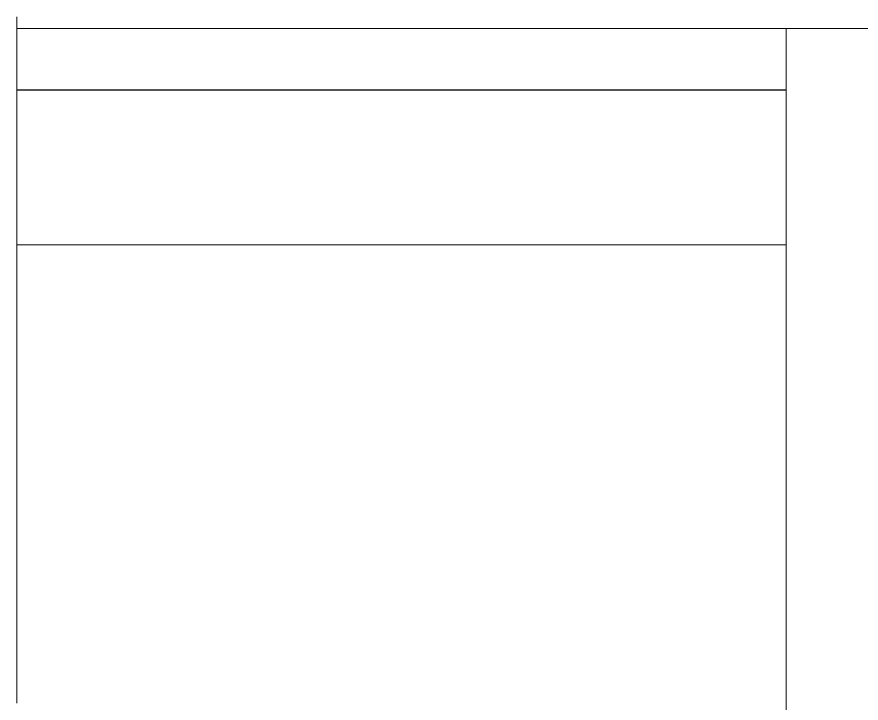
# Model space of a CAD drawing. Extents: x 65572 to 72871, y 30718 to 33858.
# Drawn here: x 66860.21 to 66873.89, y 32326.55 to 32337.66 of the extents above; entities that cross this region are included whole.
import ezdxf

# ---------------------------------------------------------------- set-up
doc = ezdxf.new("R2010")
doc.units = 0
doc.header["$LTSCALE"] = 0.5
doc.header["$MEASUREMENT"] = 0
doc.layers.get('0').update_dxf_attribs({"color": 20, "linetype": 'CONTINUOUS'})
doc.layers.add('Layout', color=154, linetype='CONTINUOUS', lineweight=5)
doc.layers.add('Viewed', color=150, linetype='CONTINUOUS', lineweight=9)

msp = doc.modelspace()

# ---------------------------------------------------------------- linework, layer by layer
at = {"color": 0}
msp.add_line((66872.672352, 32336.468035), (66860.21092, 32336.468035), dxfattribs=at)
at = {"layer": 'Layout', "linetype": 'ByBlock'}
msp.add_line((66872.672352, 32337.468035), (66872.672352, 32323.252135), dxfattribs=at)
msp.add_line((66872.672352, 32337.468035), (66872.672352, 32323.252135), dxfattribs=at)
msp.add_lwpolyline([(66860.21092, 32337.658845), (66860.21092, 32337.652713), (66860.21092, 32337.64658), (66860.21092, 32337.640448), (66860.21092, 32337.634315), (66860.21092, 32337.628183), (66860.21092, 32337.62205), (66860.21092, 32337.615918), (66860.21092, 32337.609785), (66860.21092, 32337.603653), (66860.21092, 32337.597521), (66860.21092, 32337.591388), (66860.21092, 32337.585256), (66860.21092, 32337.579123), (66860.21092, 32337.572991), (66860.21092, 32337.566858), (66860.21092, 32337.560726), (66860.21092, 32337.554593), (66860.21092, 32337.548461), (66860.21092, 32337.542328), (66860.21092, 32337.536196), (66860.21092, 32337.530063), (66860.21092, 32337.523931), (66860.21092, 32337.517798), (66860.21092, 32337.511666), (66860.21092, 32337.505534), (66860.21092, 32337.499401), (66860.21092, 32337.493269), (66860.21092, 32337.487136), (66860.21092, 32337.481004), (66860.21092, 32337.474871), (66860.21092, 32337.468739), (66860.21092, 32337.462606), (66860.21092, 32337.456474), (66860.21092, 32337.450341), (66860.21092, 32337.444209), (66860.21092, 32337.438076), (66860.21092, 32337.431944), (66860.21092, 32337.425811), (66860.21092, 32337.419679), (66860.21092, 32337.413547), (66860.21092, 32337.407414), (66860.21092, 32337.401282), (66860.21092, 32337.395149), (66860.21092, 32337.389017), (66860.21092, 32337.382884), (66860.21092, 32337.376752), (66860.21092, 32337.370619), (66860.21092, 32337.364487), (66860.21092, 32337.358354), (66860.21092, 32337.352222), (66860.21092, 32337.346089), (66860.21092, 32337.339957), (66860.21092, 32337.333824), (66860.21092, 32337.327692), (66860.21092, 32337.32156), (66860.21092, 32337.315427), (66860.21092, 32337.309295), (66860.21092, 32337.303162), (66860.21092, 32337.29703), (66860.21092, 32337.290897), (66860.21092, 32337.284765), (66860.21092, 32337.278632), (66860.21092, 32337.2725), (66860.21092, 32337.266367), (66860.21092, 32337.260235), (66860.21092, 32337.254102), (66860.21092, 32337.24797), (66860.21092, 32337.241837), (66860.21092, 32337.235705), (66860.21092, 32337.229573), (66860.21092, 32337.22344), (66860.21092, 32337.217308), (66860.21092, 32337.211175), (66860.21092, 32337.205043), (66860.21092, 32337.19891), (66860.21092, 32337.192778), (66860.21092, 32337.186645), (66860.21092, 32337.180513), (66860.21092, 32337.17438), (66860.21092, 32337.168248), (66860.21092, 32337.162115), (66860.21092, 32337.155983), (66860.21092, 32337.14985), (66860.21092, 32337.143718), (66860.21092, 32337.137586), (66860.21092, 32337.131453), (66860.21092, 32337.125321), (66860.21092, 32337.119188), (66860.21092, 32337.113056), (66860.21092, 32337.106923), (66860.21092, 32337.100791), (66860.21092, 32337.094658), (66860.21092, 32337.088526), (66860.21092, 32337.082393), (66860.21092, 32337.076261), (66860.21092, 32337.070128), (66860.21092, 32337.063996), (66860.21092, 32337.057863), (66860.21092, 32337.051731), (66860.21092, 32337.045599), (66860.21092, 32337.039466), (66860.21092, 32337.033334), (66860.21092, 32337.027201), (66860.21092, 32337.021069), (66860.21092, 32337.014936), (66860.21092, 32337.008804), (66860.21092, 32337.002671), (66860.21092, 32336.996539), (66860.21092, 32336.990406), (66860.21092, 32336.984274), (66860.21092, 32336.978141), (66860.21092, 32336.972009), (66860.21092, 32336.965876), (66860.21092, 32336.959744), (66860.21092, 32336.953612), (66860.21092, 32336.947479), (66860.21092, 32336.941347), (66860.21092, 32336.935214), (66860.21092, 32336.929082), (66860.21092, 32336.922949), (66860.21092, 32336.916817), (66860.21092, 32336.910684), (66860.21092, 32336.904552), (66860.21092, 32336.898419), (66860.21092, 32336.892287), (66860.21092, 32336.886154), (66860.21092, 32336.880022), (66860.21092, 32336.873889), (66860.21092, 32336.867757), (66860.21092, 32336.861625), (66860.21092, 32336.855492), (66860.21092, 32336.84936), (66860.21092, 32336.843227), (66860.21092, 32336.837095), (66860.21092, 32336.830962), (66860.21092, 32336.82483), (66860.21092, 32336.818697), (66860.21092, 32336.812565), (66860.21092, 32336.806432), (66860.21092, 32336.8003), (66860.21092, 32336.794167), (66860.21092, 32336.788035), (66860.21092, 32336.781902), (66860.21092, 32336.77577), (66860.21092, 32336.769638), (66860.21092, 32336.763505), (66860.21092, 32336.757373), (66860.21092, 32336.75124), (66860.21092, 32336.745108), (66860.21092, 32336.738975), (66860.21092, 32336.732843), (66860.21092, 32336.72671), (66860.21092, 32336.720578), (66860.21092, 32336.714445), (66860.21092, 32336.708313), (66860.21092, 32336.70218), (66860.21092, 32336.696048), (66860.21092, 32336.689915), (66860.21092, 32336.683783), (66860.21092, 32336.677651), (66860.21092, 32336.671518), (66860.21092, 32336.665386), (66860.21092, 32336.659253), (66860.21092, 32336.653121), (66860.21092, 32336.646988), (66860.21092, 32336.640856), (66860.21092, 32336.634723), (66860.21092, 32336.628591), (66860.21092, 32336.622458), (66860.21092, 32336.616326), (66860.21092, 32336.610193), (66860.21092, 32336.604061), (66860.21092, 32336.597928), (66860.21092, 32336.591796), (66860.21092, 32336.585664), (66860.21092, 32336.579531), (66860.21092, 32336.573399), (66860.21092, 32336.567266), (66860.21092, 32336.561134), (66860.21092, 32336.555001), (66860.21092, 32336.548869), (66860.21092, 32336.542736), (66860.21092, 32336.536604), (66860.21092, 32336.530471), (66860.21092, 32336.524339), (66860.21092, 32336.518206), (66860.21092, 32336.512074), (66860.21092, 32336.505941), (66860.21092, 32336.499809), (66860.21092, 32336.493677), (66860.21092, 32336.487544), (66860.21092, 32336.481412), (66860.21092, 32336.475279), (66860.21092, 32336.469147), (66860.21092, 32336.463014), (66860.21092, 32336.456882), (66860.21092, 32336.450749), (66860.21092, 32336.444617), (66860.21092, 32336.438484), (66860.21092, 32336.432352), (66860.21092, 32336.426219), (66860.21092, 32336.420087), (66860.21092, 32336.413954), (66860.21092, 32336.407822), (66860.21092, 32336.40169), (66860.21092, 32336.395557), (66860.21092, 32336.389425), (66860.21092, 32336.383292), (66860.21092, 32336.37716), (66860.21092, 32336.371027), (66860.21092, 32336.364895), (66860.21092, 32336.358762), (66860.21092, 32336.35263), (66860.21092, 32336.346497), (66860.21092, 32336.340365), (66860.21092, 32336.334232), (66860.21092, 32336.3281), (66860.21092, 32336.321967), (66860.21092, 32336.315835), (66860.21092, 32336.309703), (66860.21092, 32336.30357), (66860.21092, 32336.297438), (66860.21092, 32336.291305), (66860.21092, 32336.285173), (66860.21092, 32336.27904), (66860.21092, 32336.272908), (66860.21092, 32336.266775), (66860.21092, 32336.260643), (66860.21092, 32336.25451), (66860.21092, 32336.248378), (66860.21092, 32336.242245), (66860.21092, 32336.236113), (66860.21092, 32336.22998), (66860.21092, 32336.223848), (66860.21092, 32336.217716), (66860.21092, 32336.211583), (66860.21092, 32336.205451), (66860.21092, 32336.199318), (66860.21092, 32336.193186), (66860.21092, 32336.187053), (66860.21092, 32336.180921), (66860.21092, 32336.174788), (66860.21092, 32336.168656), (66860.21092, 32336.162523), (66860.21092, 32336.156391), (66860.21092, 32336.150258), (66860.21092, 32336.144126), (66860.21092, 32336.137993), (66860.21092, 32336.131861), (66860.21092, 32336.125729), (66860.21092, 32336.119596), (66860.21092, 32336.113464), (66860.21092, 32336.107331), (66860.21092, 32336.101199), (66860.21092, 32336.095066), (66860.21092, 32336.088934), (66860.21092, 32336.082801), (66860.21092, 32336.076669), (66860.21092, 32336.070536), (66860.21092, 32336.064404), (66860.21092, 32336.058271), (66860.21092, 32336.052139), (66860.21092, 32336.046006), (66860.21092, 32336.039874), (66860.21092, 32336.033742), (66860.21092, 32336.027609), (66860.21092, 32336.021477), (66860.21092, 32336.015344), (66860.21092, 32336.009212), (66860.21092, 32336.003079), (66860.21092, 32335.996947), (66860.21092, 32335.990814), (66860.21092, 32335.984682), (66860.21092, 32335.978549), (66860.21092, 32335.972417), (66860.21092, 32335.966284), (66860.21092, 32335.960152), (66860.21092, 32335.954019), (66860.21092, 32335.947887), (66860.21092, 32335.941755), (66860.21092, 32335.935622), (66860.21092, 32335.92949), (66860.21092, 32335.923357), (66860.21092, 32335.917225), (66860.21092, 32335.911092), (66860.21092, 32335.90496), (66860.21092, 32335.898827), (66860.21092, 32335.892695), (66860.21092, 32335.886562), (66860.21092, 32335.88043), (66860.21092, 32335.874297), (66860.21092, 32335.868165), (66860.21092, 32335.862032), (66860.21092, 32335.8559), (66860.21092, 32335.849768), (66860.21092, 32335.843635), (66860.21092, 32335.837503), (66860.21092, 32335.83137), (66860.21092, 32335.825238), (66860.21092, 32335.819105), (66860.21092, 32335.812973), (66860.21092, 32335.80684), (66860.21092, 32335.800708), (66860.21092, 32335.794575), (66860.21092, 32335.788443), (66860.21092, 32335.78231), (66860.21092, 32335.776178), (66860.21092, 32335.770045), (66860.21092, 32335.763913), (66860.21092, 32335.757781), (66860.21092, 32335.751648), (66860.21092, 32335.745516), (66860.21092, 32335.739383), (66860.21092, 32335.733251), (66860.21092, 32335.727118), (66860.21092, 32335.720986), (66860.21092, 32335.714853), (66860.21092, 32335.708721), (66860.21092, 32335.702588), (66860.21092, 32335.696456), (66860.21092, 32335.690323), (66860.21092, 32335.684191), (66860.21092, 32335.678058), (66860.21092, 32335.671926), (66860.21092, 32335.665794), (66860.21092, 32335.659661), (66860.21092, 32335.653529), (66860.21092, 32335.647396), (66860.21092, 32335.641264), (66860.21092, 32335.635131), (66860.21092, 32335.628999), (66860.21092, 32335.622866), (66860.21092, 32335.616734), (66860.21092, 32335.610601), (66860.21092, 32335.604469), (66860.21092, 32335.598336), (66860.21092, 32335.592204), (66860.21092, 32335.586071), (66860.21092, 32335.579939), (66860.21092, 32335.573807), (66860.21092, 32335.567674), (66860.21092, 32335.561542), (66860.21092, 32335.555409), (66860.21092, 32335.549277), (66860.21092, 32335.543144), (66860.21092, 32335.537012), (66860.21092, 32335.530879), (66860.21092, 32335.524747), (66860.21092, 32335.518614), (66860.21092, 32335.512482), (66860.21092, 32335.506349), (66860.21092, 32335.500217), (66860.21092, 32335.494084), (66860.21092, 32335.487952), (66860.21092, 32335.48182), (66860.21092, 32335.475687), (66860.21092, 32335.469555), (66860.21092, 32335.463422), (66860.21092, 32335.45729), (66860.21092, 32335.451157), (66860.21092, 32335.445025), (66860.21092, 32335.438892), (66860.21092, 32335.43276), (66860.21092, 32335.426627), (66860.21092, 32335.420495), (66860.21092, 32335.414362), (66860.21092, 32335.40823), (66860.21092, 32335.402097), (66860.21092, 32335.395965), (66860.21092, 32335.389833), (66860.21092, 32335.3837), (66860.21092, 32335.377568), (66860.21092, 32335.371435), (66860.21092, 32335.365303), (66860.21092, 32335.35917), (66860.21092, 32335.353038), (66860.21092, 32335.346905), (66860.21092, 32335.340773), (66860.21092, 32335.33464), (66860.21092, 32335.328508), (66860.21092, 32335.322375), (66860.21092, 32335.316243), (66860.21092, 32335.31011), (66860.21092, 32335.303978), (66860.21092, 32335.297846), (66860.21092, 32335.291713), (66860.21092, 32335.285581), (66860.21092, 32335.279448), (66860.21092, 32335.273316), (66860.21092, 32335.267183), (66860.21092, 32335.261051), (66860.21092, 32335.254918), (66860.21092, 32335.248786), (66860.21092, 32335.242653), (66860.21092, 32335.236521), (66860.21092, 32335.230388), (66860.21092, 32335.224256), (66860.21092, 32335.218123), (66860.21092, 32335.211991), (66860.21092, 32335.205859), (66860.21092, 32335.199726), (66860.21092, 32335.193594), (66860.21092, 32335.187461), (66860.21092, 32335.181329), (66860.21092, 32335.175196), (66860.21092, 32335.169064), (66860.21092, 32335.162931), (66860.21092, 32335.156799), (66860.21092, 32335.150666), (66860.21092, 32335.144534), (66860.21092, 32335.138401), (66860.21092, 32335.132269), (66860.21092, 32335.126136), (66860.21092, 32335.120004), (66860.21092, 32335.113872), (66860.21092, 32335.107739), (66860.21092, 32335.101607), (66860.21092, 32335.095474), (66860.21092, 32335.089342), (66860.21092, 32335.083209), (66860.21092, 32335.077077), (66860.21092, 32335.070944), (66860.21092, 32335.064812), (66860.21092, 32335.058679), (66860.21092, 32335.052547), (66860.21092, 32335.046414), (66860.21092, 32335.040282), (66860.21092, 32335.034149), (66860.21092, 32335.028017), (66860.21092, 32335.021885), (66860.21092, 32335.015752), (66860.21092, 32335.00962), (66860.21092, 32335.003487), (66860.21092, 32334.997355), (66860.21092, 32334.991222), (66860.21092, 32334.98509), (66860.21092, 32334.978957), (66860.21092, 32334.972825), (66860.21092, 32334.966692), (66860.21092, 32334.96056), (66860.21092, 32334.954427), (66860.21092, 32334.948295), (66860.21092, 32334.942162), (66860.21092, 32334.93603), (66860.21092, 32334.929898), (66860.21092, 32334.923765), (66860.21092, 32334.917633), (66860.21092, 32334.9115), (66860.21092, 32334.905368), (66860.21092, 32334.899235), (66860.21092, 32334.893103), (66860.21092, 32334.88697), (66860.21092, 32334.880838), (66860.21092, 32334.874705), (66860.21092, 32334.868573), (66860.21092, 32334.86244), (66860.21092, 32334.856308), (66860.21092, 32334.850175), (66860.21092, 32334.844043), (66860.21092, 32334.837911), (66860.21092, 32334.831778), (66860.21092, 32334.825646), (66860.21092, 32334.819513), (66860.21092, 32334.813381), (66860.21092, 32334.807248), (66860.21092, 32334.801116), (66860.21092, 32334.794983), (66860.21092, 32334.788851), (66860.21092, 32334.782718), (66860.21092, 32334.776586), (66860.21092, 32334.770453), (66860.21092, 32334.764321), (66860.21092, 32334.758188), (66860.21092, 32334.752056), (66860.21092, 32334.745924), (66860.21092, 32334.739791), (66860.21092, 32334.733659), (66860.21092, 32334.727526), (66860.21092, 32334.721394), (66860.21092, 32334.715261), (66860.21092, 32334.709129), (66860.21092, 32334.702996), (66860.21092, 32334.696864), (66860.21092, 32334.690731), (66860.21092, 32334.684599), (66860.21092, 32334.678466), (66860.21092, 32334.672334), (66860.21092, 32334.666201), (66860.21092, 32334.660069), (66860.21092, 32334.653937), (66860.21092, 32334.647804), (66860.21092, 32334.641672), (66860.21092, 32334.635539), (66860.21092, 32334.629407), (66860.21092, 32334.623274), (66860.21092, 32334.617142), (66860.21092, 32334.611009), (66860.21092, 32334.604877), (66860.21092, 32334.598744), (66860.21092, 32334.592612), (66860.21092, 32334.586479), (66860.21092, 32334.580347), (66860.21092, 32334.574214), (66860.21092, 32334.568082), (66860.21092, 32334.56195), (66860.21092, 32334.555817), (66860.21092, 32334.549685), (66860.21092, 32334.543552), (66860.21092, 32334.53742), (66860.21092, 32334.531287), (66860.21092, 32334.525155), (66860.21092, 32334.519022), (66860.21092, 32334.51289), (66860.21092, 32334.506757), (66860.21092, 32334.500625), (66860.21092, 32334.494492), (66860.21092, 32334.48836), (66860.21092, 32334.482227), (66860.21092, 32334.476095), (66860.21092, 32334.469962), (66860.21092, 32334.46383), (66860.21092, 32334.457698), (66860.21092, 32334.451565), (66860.21092, 32334.445433), (66860.21092, 32334.4393), (66860.21092, 32334.433168), (66860.21092, 32334.427035), (66860.21092, 32334.420903), (66860.21092, 32334.41477), (66860.21092, 32334.408638), (66860.21092, 32334.402505), (66860.21092, 32334.396373), (66860.21092, 32334.39024), (66860.21092, 32334.384108), (66860.21092, 32334.377975), (66860.21092, 32334.371843), (66860.21092, 32334.365711), (66860.21092, 32334.359578), (66860.21092, 32334.353446), (66860.21092, 32334.347313), (66860.21092, 32334.341181), (66860.21092, 32334.335048), (66860.21092, 32334.328916), (66860.21092, 32334.322783), (66860.21092, 32334.316651), (66860.21092, 32334.310518), (66860.21092, 32334.304386), (66860.21092, 32334.298253), (66860.21092, 32334.292121), (66860.21092, 32334.285988), (66860.21092, 32334.279856), (66860.21092, 32334.273724), (66860.21092, 32334.267591), (66860.21092, 32334.261459), (66860.21092, 32334.255326), (66860.21092, 32334.249194), (66860.21092, 32334.243061), (66860.21092, 32334.236929), (66860.21092, 32334.230796), (66860.21092, 32334.224664), (66860.21092, 32334.218531), (66860.21092, 32334.212399), (66860.21092, 32334.206266), (66860.21092, 32334.200134), (66860.21092, 32334.194001), (66860.21092, 32334.187869), (66860.21092, 32334.181737), (66860.21092, 32334.175604), (66860.21092, 32334.169472), (66860.21092, 32334.163339), (66860.21092, 32334.157207), (66860.21092, 32334.151074), (66860.21092, 32334.144942), (66860.21092, 32334.138809), (66860.21092, 32334.132677), (66860.21092, 32334.126544), (66860.21092, 32334.120412), (66860.21092, 32334.114279), (66860.21092, 32334.108147), (66860.21092, 32334.102014), (66860.21092, 32334.095882), (66860.21092, 32334.08975), (66860.21092, 32334.083617), (66860.21092, 32334.077485), (66860.21092, 32334.071352), (66860.21092, 32334.06522), (66860.21092, 32334.059087), (66860.21092, 32334.052955), (66860.21092, 32334.046822), (66860.21092, 32334.04069), (66860.21092, 32334.034557), (66860.21092, 32334.028425), (66860.21092, 32334.022292), (66860.21092, 32334.01616), (66860.21092, 32334.010027), (66860.21092, 32334.003895), (66860.21092, 32333.997763), (66860.21092, 32333.99163), (66860.21092, 32333.985498), (66860.21092, 32333.979365), (66860.21092, 32333.973233), (66860.21092, 32333.9671), (66860.21092, 32333.960968), (66860.21092, 32333.954835), (66860.21092, 32333.948703), (66860.21092, 32333.94257), (66860.21092, 32333.936438), (66860.21092, 32333.930305), (66860.21092, 32333.924173), (66860.21092, 32333.91804), (66860.21092, 32333.911908), (66860.21092, 32333.905776), (66860.21092, 32333.899643), (66860.21092, 32333.893511), (66860.21092, 32333.887378), (66860.21092, 32333.881246), (66860.21092, 32333.875113), (66860.21092, 32333.868981), (66860.21092, 32333.862848), (66860.21092, 32333.856716), (66860.21092, 32333.850583), (66860.21092, 32333.844451), (66860.21092, 32333.838318), (66860.21092, 32333.832186), (66860.21092, 32333.826053), (66860.21092, 32333.819921), (66860.21092, 32333.813789), (66860.21092, 32333.807656), (66860.21092, 32333.801524), (66860.21092, 32333.795391), (66860.21092, 32333.789259), (66860.21092, 32333.783126), (66860.21092, 32333.776994), (66860.21092, 32333.770861), (66860.21092, 32333.764729), (66860.21092, 32333.758596), (66860.21092, 32333.752464), (66860.21092, 32333.746331), (66860.21092, 32333.740199), (66860.21092, 32333.734066), (66860.21092, 32333.727934), (66860.21092, 32333.721802), (66860.21092, 32333.715669), (66860.21092, 32333.709537), (66860.21092, 32333.703404), (66860.21092, 32333.697272), (66860.21092, 32333.691139), (66860.21092, 32333.685007), (66860.21092, 32333.678874), (66860.21092, 32333.672742), (66860.21092, 32333.666609), (66860.21092, 32333.660477), (66860.21092, 32333.654344), (66860.21092, 32333.648212), (66860.21092, 32333.642079), (66860.21092, 32333.635947), (66860.21092, 32333.629815), (66860.21092, 32333.623682), (66860.21092, 32333.61755), (66860.21092, 32333.611417), (66860.21092, 32333.605285), (66860.21092, 32333.599152), (66860.21092, 32333.59302), (66860.21092, 32333.586887), (66860.21092, 32333.580755), (66860.21092, 32333.574622), (66860.21092, 32333.56849), (66860.21092, 32333.562357), (66860.21092, 32333.556225), (66860.21092, 32333.550092), (66860.21092, 32333.54396), (66860.21092, 32333.537828), (66860.21092, 32333.531695), (66860.21092, 32333.525563), (66860.21092, 32333.51943), (66860.21092, 32333.513298), (66860.21092, 32333.507165), (66860.21092, 32333.501033), (66860.21092, 32333.4949), (66860.21092, 32333.488768), (66860.21092, 32333.482635), (66860.21092, 32333.476503), (66860.21092, 32333.47037), (66860.21092, 32333.464238), (66860.21092, 32333.458105), (66860.21092, 32333.451973), (66860.21092, 32333.445841), (66860.21092, 32333.439708), (66860.21092, 32333.433576), (66860.21092, 32333.427443), (66860.21092, 32333.421311), (66860.21092, 32333.415178), (66860.21092, 32333.409046), (66860.21092, 32333.402913), (66860.21092, 32333.396781), (66860.21092, 32333.390648), (66860.21092, 32333.384516), (66860.21092, 32333.378383), (66860.21092, 32333.372251), (66860.21092, 32333.366118), (66860.21092, 32333.359986), (66860.21092, 32333.353854), (66860.21092, 32333.347721), (66860.21092, 32333.341589), (66860.21092, 32333.335456), (66860.21092, 32333.329324), (66860.21092, 32333.323191), (66860.21092, 32333.317059), (66860.21092, 32333.310926), (66860.21092, 32333.304794), (66860.21092, 32333.298661), (66860.21092, 32333.292792), (66860.21092, 32333.286968), (66860.21092, 32333.281143), (66860.21092, 32333.275318), (66860.21092, 32333.269493), (66860.21092, 32333.263668), (66860.21092, 32333.257843), (66860.21092, 32333.252018), (66860.21092, 32333.246193), (66860.21092, 32333.240368), (66860.21092, 32333.234543), (66860.21092, 32333.228718), (66860.21092, 32333.222893), (66860.21092, 32333.217068), (66860.21092, 32333.211243), (66860.21092, 32333.205418), (66860.21092, 32333.199593), (66860.21092, 32333.193768), (66860.21092, 32333.187943), (66860.21092, 32333.182118), (66860.21092, 32333.176293), (66860.21092, 32333.170468), (66860.21092, 32333.164643), (66860.21092, 32333.158818), (66860.21092, 32333.152993), (66860.21092, 32333.147168), (66860.21092, 32333.141344), (66860.21092, 32333.135519), (66860.21092, 32333.129694), (66860.21092, 32333.123869), (66860.21092, 32333.118044), (66860.21092, 32333.112219), (66860.21092, 32333.106394), (66860.21092, 32333.100569), (66860.21092, 32333.094744), (66860.21092, 32333.088919), (66860.21092, 32333.083094), (66860.21092, 32333.077269), (66860.21092, 32333.071444), (66860.21092, 32333.065619), (66860.21092, 32333.059794), (66860.21092, 32333.053969), (66860.21092, 32333.048144), (66860.21092, 32333.042319), (66860.21092, 32333.036494), (66860.21092, 32333.030669), (66860.21092, 32333.024844), (66860.21092, 32333.019019), (66860.21092, 32333.013194), (66860.21092, 32333.007369), (66860.21092, 32333.001545), (66860.21092, 32332.99572), (66860.21092, 32332.989895), (66860.21092, 32332.98407), (66860.21092, 32332.978245), (66860.21092, 32332.97242), (66860.21092, 32332.966595), (66860.21092, 32332.96077), (66860.21092, 32332.954945), (66860.21092, 32332.94912), (66860.21092, 32332.943295), (66860.21092, 32332.93747), (66860.21092, 32332.931645), (66860.21092, 32332.92582), (66860.21092, 32332.919995), (66860.21092, 32332.91417), (66860.21092, 32332.908345), (66860.21092, 32332.90252), (66860.21092, 32332.896695), (66860.21092, 32332.89087), (66860.21092, 32332.885045), (66860.21092, 32332.87922), (66860.21092, 32332.873395), (66860.21092, 32332.86757), (66860.21092, 32332.861745), (66860.21092, 32332.855921), (66860.21092, 32332.850096), (66860.21092, 32332.844271), (66860.21092, 32332.838446), (66860.21092, 32332.832621), (66860.21092, 32332.826796), (66860.21092, 32332.820971), (66860.21092, 32332.815146), (66860.21092, 32332.809321), (66860.21092, 32332.803496), (66860.21092, 32332.797671), (66860.21092, 32332.791846), (66860.21092, 32332.786021), (66860.21092, 32332.780196), (66860.21092, 32332.774371), (66860.21092, 32332.768546), (66860.21092, 32332.762721), (66860.21092, 32332.756896), (66860.21092, 32332.751071), (66860.21092, 32332.745246), (66860.21092, 32332.739421), (66860.21092, 32332.733596), (66860.21092, 32332.727771), (66860.21092, 32332.721946), (66860.21092, 32332.716122), (66860.21092, 32332.710297), (66860.21092, 32332.704472), (66860.21092, 32332.698647), (66860.21092, 32332.692822), (66860.21092, 32332.686997), (66860.21092, 32332.681172), (66860.21092, 32332.675347), (66860.21092, 32332.669522), (66860.21092, 32332.663697), (66860.21092, 32332.657872), (66860.21092, 32332.652047), (66860.21092, 32332.646222), (66860.21092, 32332.640397), (66860.21092, 32332.634572), (66860.21092, 32332.628747), (66860.21092, 32332.622922), (66860.21092, 32332.617097), (66860.21092, 32332.611272), (66860.21092, 32332.605447), (66860.21092, 32332.599622), (66860.21092, 32332.593797), (66860.21092, 32332.587972), (66860.21092, 32332.582147), (66860.21092, 32332.576322), (66860.21092, 32332.570498), (66860.21092, 32332.564673), (66860.21092, 32332.558848), (66860.21092, 32332.553023), (66860.21092, 32332.547198), (66860.21092, 32332.541373), (66860.21092, 32332.535548), (66860.21092, 32332.529723), (66860.21092, 32332.523898), (66860.21092, 32332.518073), (66860.21092, 32332.512248), (66860.21092, 32332.506423), (66860.21092, 32332.500598), (66860.21092, 32332.494773), (66860.21092, 32332.488948), (66860.21092, 32332.483123), (66860.21092, 32332.477298), (66860.21092, 32332.471473), (66860.21092, 32332.465648), (66860.21092, 32332.459823), (66860.21092, 32332.453998), (66860.21092, 32332.448173), (66860.21092, 32332.442348), (66860.21092, 32332.436523), (66860.21092, 32332.430699), (66860.21092, 32332.424874), (66860.21092, 32332.419049), (66860.21092, 32332.413224), (66860.21092, 32332.407399), (66860.21092, 32332.401574), (66860.21092, 32332.395749), (66860.21092, 32332.389924), (66860.21092, 32332.384099), (66860.21092, 32332.378274), (66860.21092, 32332.372449), (66860.21092, 32332.366624), (66860.21092, 32332.360799), (66860.21092, 32332.354974), (66860.21092, 32332.349149), (66860.21092, 32332.343324), (66860.21092, 32332.337499), (66860.21092, 32332.331674), (66860.21092, 32332.325849), (66860.21092, 32332.320024), (66860.21092, 32332.314199), (66860.21092, 32332.308374), (66860.21092, 32332.302549), (66860.21092, 32332.296724), (66860.21092, 32332.290899), (66860.21092, 32332.285075), (66860.21092, 32332.27925), (66860.21092, 32332.273425), (66860.21092, 32332.2676), (66860.21092, 32332.261775), (66860.21092, 32332.25595), (66860.21092, 32332.250125), (66860.21092, 32332.2443), (66860.21092, 32332.238475), (66860.21092, 32332.23265), (66860.21092, 32332.226825), (66860.21092, 32332.221), (66860.21092, 32332.215175), (66860.21092, 32332.20935), (66860.21092, 32332.203525), (66860.21092, 32332.1977), (66860.21092, 32332.191875), (66860.21092, 32332.18605), (66860.21092, 32332.180225), (66860.21092, 32332.1744), (66860.21092, 32332.168575), (66860.21092, 32332.16275), (66860.21092, 32332.156925), (66860.21092, 32332.1511), (66860.21092, 32332.145276), (66860.21092, 32332.139451), (66860.21092, 32332.133626), (66860.21092, 32332.127801), (66860.21092, 32332.121976), (66860.21092, 32332.116151), (66860.21092, 32332.110326), (66860.21092, 32332.104501), (66860.21092, 32332.098676), (66860.21092, 32332.092851), (66860.21092, 32332.087026), (66860.21092, 32332.081201), (66860.21092, 32332.075376), (66860.21092, 32332.069551), (66860.21092, 32332.063726), (66860.21092, 32332.057901), (66860.21092, 32332.052076), (66860.21092, 32332.046251), (66860.21092, 32332.040426), (66860.21092, 32332.034601), (66860.21092, 32332.028776), (66860.21092, 32332.022951), (66860.21092, 32332.017126), (66860.21092, 32332.011301), (66860.21092, 32332.005476), (66860.21092, 32331.999652), (66860.21092, 32331.993827), (66860.21092, 32331.988002), (66860.21092, 32331.982177), (66860.21092, 32331.976352), (66860.21092, 32331.970527), (66860.21092, 32331.964702), (66860.21092, 32331.958877), (66860.21092, 32331.953052), (66860.21092, 32331.947227), (66860.21092, 32331.941402), (66860.21092, 32331.935577), (66860.21092, 32331.929752), (66860.21092, 32331.923927), (66860.21092, 32331.918102), (66860.21092, 32331.912277), (66860.21092, 32331.906452), (66860.21092, 32331.900627), (66860.21092, 32331.894802), (66860.21092, 32331.888977), (66860.21092, 32331.883152), (66860.21092, 32331.877327), (66860.21092, 32331.871502), (66860.21092, 32331.865677), (66860.21092, 32331.859853), (66860.21092, 32331.854028), (66860.21092, 32331.848203), (66860.21092, 32331.842378), (66860.21092, 32331.836553), (66860.21092, 32331.830728), (66860.21092, 32331.824903), (66860.21092, 32331.819078), (66860.21092, 32331.813253), (66860.21092, 32331.807428), (66860.21092, 32331.801603), (66860.21092, 32331.795778), (66860.21092, 32331.789953), (66860.21092, 32331.784128), (66860.21092, 32331.778303), (66860.21092, 32331.772478), (66860.21092, 32331.766653), (66860.21092, 32331.760828), (66860.21092, 32331.755003), (66860.21092, 32331.749178), (66860.21092, 32331.743353), (66860.21092, 32331.737528), (66860.21092, 32331.731703), (66860.21092, 32331.725878), (66860.21092, 32331.720053), (66860.21092, 32331.714229), (66860.21092, 32331.708404), (66860.21092, 32331.702579), (66860.21092, 32331.696754), (66860.21092, 32331.690929), (66860.21092, 32331.685104), (66860.21092, 32331.679279), (66860.21092, 32331.673454), (66860.21092, 32331.667629), (66860.21092, 32331.661804), (66860.21092, 32331.655979), (66860.21092, 32331.650154), (66860.21092, 32331.644329), (66860.21092, 32331.638504), (66860.21092, 32331.632679), (66860.21092, 32331.626854), (66860.21092, 32331.621029), (66860.21092, 32331.615204), (66860.21092, 32331.609379), (66860.21092, 32331.603554), (66860.21092, 32331.597729), (66860.21092, 32331.591904), (66860.21092, 32331.586079), (66860.21092, 32331.580254), (66860.21092, 32331.57443), (66860.21092, 32331.568605), (66860.21092, 32331.56278), (66860.21092, 32331.556955), (66860.21092, 32331.55113), (66860.21092, 32331.545305), (66860.21092, 32331.53948), (66860.21092, 32331.533655), (66860.21092, 32331.52783), (66860.21092, 32331.522005), (66860.21092, 32331.51618), (66860.21092, 32331.510355), (66860.21092, 32331.50453), (66860.21092, 32331.498705), (66860.21092, 32331.49288), (66860.21092, 32331.487055), (66860.21092, 32331.48123), (66860.21092, 32331.475405), (66860.21092, 32331.46958), (66860.21092, 32331.463755), (66860.21092, 32331.45793), (66860.21092, 32331.452105), (66860.21092, 32331.44628), (66860.21092, 32331.440455), (66860.21092, 32331.43463), (66860.21092, 32331.428806), (66860.21092, 32331.422981), (66860.21092, 32331.417156), (66860.21092, 32331.411331), (66860.21092, 32331.405506), (66860.21092, 32331.399681), (66860.21092, 32331.393856), (66860.21092, 32331.388031), (66860.21092, 32331.382206), (66860.21092, 32331.376381), (66860.21092, 32331.370556), (66860.21092, 32331.364731), (66860.21092, 32331.358906), (66860.21092, 32331.353081), (66860.21092, 32331.347256), (66860.21092, 32331.341431), (66860.21092, 32331.335606), (66860.21092, 32331.329781), (66860.21092, 32331.323956), (66860.21092, 32331.318131), (66860.21092, 32331.312306), (66860.21092, 32331.306481), (66860.21092, 32331.300656), (66860.21092, 32331.294831), (66860.21092, 32331.289007), (66860.21092, 32331.283182), (66860.21092, 32331.277357), (66860.21092, 32331.271532), (66860.21092, 32331.265707), (66860.21092, 32331.259882), (66860.21092, 32331.254057), (66860.21092, 32331.248232), (66860.21092, 32331.242407), (66860.21092, 32331.236582), (66860.21092, 32331.230757), (66860.21092, 32331.224932), (66860.21092, 32331.219107), (66860.21092, 32331.21371), (66860.21092, 32331.208485), (66860.21092, 32331.20326), (66860.21092, 32331.198034), (66860.21092, 32331.192809), (66860.21092, 32331.187584), (66860.21092, 32331.182358), (66860.21092, 32331.177133), (66860.21092, 32331.171907), (66860.21092, 32331.166682), (66860.21092, 32331.161457), (66860.21092, 32331.156231), (66860.21092, 32331.151006), (66860.21092, 32331.145781), (66860.21092, 32331.140555), (66860.21092, 32331.13533), (66860.21092, 32331.130105), (66860.21092, 32331.124879), (66860.21092, 32331.119654), (66860.21092, 32331.114428), (66860.21092, 32331.109203), (66860.21092, 32331.103978), (66860.21092, 32331.098752), (66860.21092, 32331.093527), (66860.21092, 32331.088302), (66860.21092, 32331.083076), (66860.21092, 32331.077851), (66860.21092, 32331.072625), (66860.21092, 32331.0674), (66860.21092, 32331.062175), (66860.21092, 32331.056949), (66860.21092, 32331.051724), (66860.21092, 32331.046499), (66860.21092, 32331.041273), (66860.21092, 32331.036048), (66860.21092, 32331.030823), (66860.21092, 32331.025597), (66860.21092, 32331.020372), (66860.21092, 32331.015146), (66860.21092, 32331.009921), (66860.21092, 32331.004696), (66860.21092, 32330.99947), (66860.21092, 32330.994245), (66860.21092, 32330.98902), (66860.21092, 32330.983794), (66860.21092, 32330.978569), (66860.21092, 32330.973344), (66860.21092, 32330.968118), (66860.21092, 32330.962893), (66860.21092, 32330.957667), (66860.21092, 32330.952442), (66860.21092, 32330.947217), (66860.21092, 32330.941991), (66860.21092, 32330.936766), (66860.21092, 32330.931541), (66860.21092, 32330.926315), (66860.21092, 32330.92109), (66860.21092, 32330.915865), (66860.21092, 32330.910639), (66860.21092, 32330.905414), (66860.21092, 32330.900188), (66860.21092, 32330.894963), (66860.21092, 32330.889738), (66860.21092, 32330.884512), (66860.21092, 32330.879287), (66860.21092, 32330.874062), (66860.21092, 32330.868836), (66860.21092, 32330.863611), (66860.21092, 32330.858386), (66860.21092, 32330.85316), (66860.21092, 32330.847935), (66860.21092, 32330.842709), (66860.21092, 32330.837484), (66860.21092, 32330.832259), (66860.21092, 32330.827033), (66860.21092, 32330.821808), (66860.21092, 32330.816583), (66860.21092, 32330.811357), (66860.21092, 32330.806132), (66860.21092, 32330.800907), (66860.21092, 32330.795681), (66860.21092, 32330.790456), (66860.21092, 32330.78523), (66860.21092, 32330.780005), (66860.21092, 32330.77478), (66860.21092, 32330.769554), (66860.21092, 32330.764329), (66860.21092, 32330.759104), (66860.21092, 32330.753878), (66860.21092, 32330.748653), (66860.21092, 32330.743428), (66860.21092, 32330.738202), (66860.21092, 32330.732977), (66860.21092, 32330.727751), (66860.21092, 32330.722526), (66860.21092, 32330.717301), (66860.21092, 32330.712075), (66860.21092, 32330.70685), (66860.21092, 32330.701625), (66860.21092, 32330.696399), (66860.21092, 32330.691174), (66860.21092, 32330.685949), (66860.21092, 32330.680723), (66860.21092, 32330.675498), (66860.21092, 32330.670272), (66860.21092, 32330.665047), (66860.21092, 32330.659822), (66860.21092, 32330.654596), (66860.21092, 32330.649371), (66860.21092, 32330.644146), (66860.21092, 32330.63892), (66860.21092, 32330.633695), (66860.21092, 32330.62847), (66860.21092, 32330.623244), (66860.21092, 32330.618019), (66860.21092, 32330.612793), (66860.21092, 32330.607568), (66860.21092, 32330.602343), (66860.21092, 32330.597117), (66860.21092, 32330.591892), (66860.21092, 32330.586667), (66860.21092, 32330.581441), (66860.21092, 32330.576216), (66860.21092, 32330.570991), (66860.21092, 32330.565765), (66860.21092, 32330.56054), (66860.21092, 32330.555314), (66860.21092, 32330.550089), (66860.21092, 32330.544864), (66860.21092, 32330.539638), (66860.21092, 32330.534413), (66860.21092, 32330.529188), (66860.21092, 32330.523962), (66860.21092, 32330.518737), (66860.21092, 32330.513512), (66860.21092, 32330.508286), (66860.21092, 32330.503061), (66860.21092, 32330.497835), (66860.21092, 32330.49261), (66860.21092, 32330.487385), (66860.21092, 32330.482159), (66860.21092, 32330.476934), (66860.21092, 32330.471709), (66860.21092, 32330.466483), (66860.21092, 32330.461258), (66860.21092, 32330.456033), (66860.21092, 32330.450807), (66860.21092, 32330.445582), (66860.21092, 32330.440356), (66860.21092, 32330.435131), (66860.21092, 32330.429906), (66860.21092, 32330.42468), (66860.21092, 32330.419455), (66860.21092, 32330.41423), (66860.21092, 32330.409004), (66860.21092, 32330.403779), (66860.21092, 32330.398554), (66860.21092, 32330.393328), (66860.21092, 32330.388103), (66860.21092, 32330.382877), (66860.21092, 32330.377652), (66860.21092, 32330.372427), (66860.21092, 32330.367201), (66860.21092, 32330.361976), (66860.21092, 32330.356751), (66860.21092, 32330.351525), (66860.21092, 32330.3463), (66860.21092, 32330.341075), (66860.21092, 32330.335849), (66860.21092, 32330.330624), (66860.21092, 32330.325398), (66860.21092, 32330.320173), (66860.21092, 32330.314948), (66860.21092, 32330.309722), (66860.21092, 32330.304497), (66860.21092, 32330.299272), (66860.21092, 32330.294046), (66860.21092, 32330.288821), (66860.21092, 32330.283596), (66860.21092, 32330.27837), (66860.21092, 32330.273145), (66860.21092, 32330.267919), (66860.21092, 32330.262694), (66860.21092, 32330.257469), (66860.21092, 32330.252243), (66860.21092, 32330.247018), (66860.21092, 32330.241793), (66860.21092, 32330.236567), (66860.21092, 32330.231342), (66860.21092, 32330.226117), (66860.21092, 32330.220891), (66860.21092, 32330.215666), (66860.21092, 32330.21044), (66860.21092, 32330.205215), (66860.21092, 32330.19999), (66860.21092, 32330.194764), (66860.21092, 32330.189539), (66860.21092, 32330.184314), (66860.21092, 32330.179088), (66860.21092, 32330.173863), (66860.21092, 32330.168638), (66860.21092, 32330.163412), (66860.21092, 32330.158187), (66860.21092, 32330.152961), (66860.21092, 32330.147736), (66860.21092, 32330.142511), (66860.21092, 32330.137285), (66860.21092, 32330.13206), (66860.21092, 32330.126835), (66860.21092, 32330.121609), (66860.21092, 32330.116384), (66860.21092, 32330.111159), (66860.21092, 32330.105933), (66860.21092, 32330.100708), (66860.21092, 32330.095482), (66860.21092, 32330.090257), (66860.21092, 32330.085032), (66860.21092, 32330.079806), (66860.21092, 32330.074581), (66860.21092, 32330.069356), (66860.21092, 32330.06413), (66860.21092, 32330.058905), (66860.21092, 32330.05368), (66860.21092, 32330.048454), (66860.21092, 32330.043229), (66860.21092, 32330.038003), (66860.21092, 32330.032778), (66860.21092, 32330.027553), (66860.21092, 32330.022327), (66860.21092, 32330.017102), (66860.21092, 32330.011877), (66860.21092, 32330.006651), (66860.21092, 32330.001426), (66860.21092, 32329.996201), (66860.21092, 32329.990975), (66860.21092, 32329.98575), (66860.21092, 32329.980524), (66860.21092, 32329.975299), (66860.21092, 32329.970074), (66860.21092, 32329.964848), (66860.21092, 32329.959623), (66860.21092, 32329.954398), (66860.21092, 32329.949172), (66860.21092, 32329.943947), (66860.21092, 32329.938722), (66860.21092, 32329.933496), (66860.21092, 32329.928271), (66860.21092, 32329.923045), (66860.21092, 32329.91782), (66860.21092, 32329.912595), (66860.21092, 32329.907369), (66860.21092, 32329.902144), (66860.21092, 32329.896919), (66860.21092, 32329.891693), (66860.21092, 32329.886468), (66860.21092, 32329.881243), (66860.21092, 32329.876017), (66860.21092, 32329.870792), (66860.21092, 32329.865566), (66860.21092, 32329.860341), (66860.21092, 32329.855116), (66860.21092, 32329.84989), (66860.21092, 32329.844665), (66860.21092, 32329.83944), (66860.21092, 32329.834214), (66860.21092, 32329.828989), (66860.21092, 32329.823764), (66860.21092, 32329.818538), (66860.21092, 32329.813313), (66860.21092, 32329.808087), (66860.21092, 32329.802862), (66860.21092, 32329.797637), (66860.21092, 32329.792411), (66860.21092, 32329.787186), (66860.21092, 32329.781961), (66860.21092, 32329.776735), (66860.21092, 32329.77151), (66860.21092, 32329.766285), (66860.21092, 32329.761059), (66860.21092, 32329.755834), (66860.21092, 32329.750608), (66860.21092, 32329.745383), (66860.21092, 32329.740158), (66860.21092, 32329.734932), (66860.21092, 32329.729707), (66860.21092, 32329.724482), (66860.21092, 32329.719256), (66860.21092, 32329.714031), (66860.21092, 32329.708806), (66860.21092, 32329.70358), (66860.21092, 32329.698355), (66860.21092, 32329.693129), (66860.21092, 32329.687904), (66860.21092, 32329.682679), (66860.21092, 32329.677453), (66860.21092, 32329.672228), (66860.21092, 32329.667003), (66860.21092, 32329.661777), (66860.21092, 32329.656552), (66860.21092, 32329.651327), (66860.21092, 32329.646101), (66860.21092, 32329.640876), (66860.21092, 32329.63565), (66860.21092, 32329.630425), (66860.21092, 32329.6252), (66860.21092, 32329.619974), (66860.21092, 32329.614749), (66860.21092, 32329.609524), (66860.21092, 32329.604298), (66860.21092, 32329.599073), (66860.21092, 32329.593848), (66860.21092, 32329.588622), (66860.21092, 32329.583397), (66860.21092, 32329.578171), (66860.21092, 32329.572946), (66860.21092, 32329.567721), (66860.21092, 32329.562495), (66860.21092, 32329.55727), (66860.21092, 32329.552045), (66860.21092, 32329.546819), (66860.21092, 32329.541594), (66860.21092, 32329.536369), (66860.21092, 32329.531143), (66860.21092, 32329.525918), (66860.21092, 32329.520692), (66860.21092, 32329.515467), (66860.21092, 32329.510242), (66860.21092, 32329.505016), (66860.21092, 32329.499791), (66860.21092, 32329.494566), (66860.21092, 32329.48934), (66860.21092, 32329.484115), (66860.21092, 32329.478889), (66860.21092, 32329.473664), (66860.21092, 32329.468439), (66860.21092, 32329.463213), (66860.21092, 32329.457988), (66860.21092, 32329.452763), (66860.21092, 32329.447537), (66860.21092, 32329.442312), (66860.21092, 32329.437087), (66860.21092, 32329.431861), (66860.21092, 32329.426636), (66860.21092, 32329.42141), (66860.21092, 32329.416185), (66860.21092, 32329.41096), (66860.21092, 32329.405734), (66860.21092, 32329.400509), (66860.21092, 32329.395284), (66860.21092, 32329.390058), (66860.21092, 32329.384833), (66860.21092, 32329.379608), (66860.21092, 32329.374382), (66860.21092, 32329.369157), (66860.21092, 32329.363931), (66860.21092, 32329.358706), (66860.21092, 32329.353481), (66860.21092, 32329.348748), (66860.21092, 32329.344384), (66860.21092, 32329.34002), (66860.21092, 32329.335657), (66860.21092, 32329.331293), (66860.21092, 32329.326929), (66860.21092, 32329.322565), (66860.21092, 32329.318202), (66860.21092, 32329.313838), (66860.21092, 32329.309474), (66860.21092, 32329.30511), (66860.21092, 32329.300747), (66860.21092, 32329.296383), (66860.21092, 32329.292019), (66860.21092, 32329.287655), (66860.21092, 32329.283292), (66860.21092, 32329.278928), (66860.21092, 32329.274564), (66860.21092, 32329.2702), (66860.21092, 32329.265837), (66860.21092, 32329.261473), (66860.21092, 32329.257109), (66860.21092, 32329.252745), (66860.21092, 32329.248382), (66860.21092, 32329.244018), (66860.21092, 32329.239654), (66860.21092, 32329.23529), (66860.21092, 32329.230927), (66860.21092, 32329.226563), (66860.21092, 32329.222199), (66860.21092, 32329.217835), (66860.21092, 32329.213472), (66860.21092, 32329.209108), (66860.21092, 32329.204744), (66860.21092, 32329.20038), (66860.21092, 32329.196017), (66860.21092, 32329.191653), (66860.21092, 32329.187289), (66860.21092, 32329.182925), (66860.21092, 32329.178562), (66860.21092, 32329.174198), (66860.21092, 32329.169834), (66860.21092, 32329.16547), (66860.21092, 32329.161107), (66860.21092, 32329.156743), (66860.21092, 32329.152379), (66860.21092, 32329.148015), (66860.21092, 32329.143652), (66860.21092, 32329.139288), (66860.21092, 32329.134924), (66860.21092, 32329.13056), (66860.21092, 32329.126197), (66860.21092, 32329.121833), (66860.21092, 32329.117469), (66860.21092, 32329.113105), (66860.21092, 32329.108742), (66860.21092, 32329.104378), (66860.21092, 32329.100014), (66860.21092, 32329.09565), (66860.21092, 32329.091287), (66860.21092, 32329.086923), (66860.21092, 32329.082559), (66860.21092, 32329.078195), (66860.21092, 32329.073832), (66860.21092, 32329.069468), (66860.21092, 32329.065104), (66860.21092, 32329.06074), (66860.21092, 32329.056377), (66860.21092, 32329.052013), (66860.21092, 32329.047649), (66860.21092, 32329.043285), (66860.21092, 32329.038922), (66860.21092, 32329.034558), (66860.21092, 32329.030194), (66860.21092, 32329.02583), (66860.21092, 32329.021467), (66860.21092, 32329.017103), (66860.21092, 32329.012739), (66860.21092, 32329.008375), (66860.21092, 32329.004012), (66860.21092, 32328.999648), (66860.21092, 32328.995284), (66860.21092, 32328.99092), (66860.21092, 32328.986557), (66860.21092, 32328.982193), (66860.21092, 32328.977829), (66860.21092, 32328.973466), (66860.21092, 32328.969102), (66860.21092, 32328.964738), (66860.21092, 32328.960374), (66860.21092, 32328.956011), (66860.21092, 32328.951647), (66860.21092, 32328.947283), (66860.21092, 32328.942919), (66860.21092, 32328.938556), (66860.21092, 32328.934192), (66860.21092, 32328.929828), (66860.21092, 32328.925464), (66860.21092, 32328.921101), (66860.21092, 32328.916737), (66860.21092, 32328.912373), (66860.21092, 32328.908009), (66860.21092, 32328.903646), (66860.21092, 32328.899282), (66860.21092, 32328.894918), (66860.21092, 32328.890554), (66860.21092, 32328.886191), (66860.21092, 32328.881827), (66860.21092, 32328.877463), (66860.21092, 32328.873099), (66860.21092, 32328.868736), (66860.21092, 32328.864372), (66860.21092, 32328.860008), (66860.21092, 32328.855644), (66860.21092, 32328.851281), (66860.21092, 32328.846917), (66860.21092, 32328.842553), (66860.21092, 32328.838189), (66860.21092, 32328.833826), (66860.21092, 32328.829462), (66860.21092, 32328.825098), (66860.21092, 32328.820734), (66860.21092, 32328.816371), (66860.21092, 32328.812007), (66860.21092, 32328.807643), (66860.21092, 32328.803279), (66860.21092, 32328.798916), (66860.21092, 32328.794552), (66860.21092, 32328.790188), (66860.21092, 32328.785824), (66860.21092, 32328.781461), (66860.21092, 32328.777097), (66860.21092, 32328.772733), (66860.21092, 32328.768369), (66860.21092, 32328.764006), (66860.21092, 32328.759642), (66860.21092, 32328.755278), (66860.21092, 32328.750914), (66860.21092, 32328.746551), (66860.21092, 32328.742187), (66860.21092, 32328.737823), (66860.21092, 32328.733459), (66860.21092, 32328.729096), (66860.21092, 32328.724732), (66860.21092, 32328.720368), (66860.21092, 32328.716004), (66860.21092, 32328.711641), (66860.21092, 32328.707277), (66860.21092, 32328.702913), (66860.21092, 32328.698549), (66860.21092, 32328.694186), (66860.21092, 32328.689822), (66860.21092, 32328.685458), (66860.21092, 32328.681094), (66860.21092, 32328.676731), (66860.21092, 32328.672367), (66860.21092, 32328.668003), (66860.21092, 32328.663639), (66860.21092, 32328.659276), (66860.21092, 32328.654912), (66860.21092, 32328.650548), (66860.21092, 32328.646184), (66860.21092, 32328.641821), (66860.21092, 32328.637457), (66860.21092, 32328.633093), (66860.21092, 32328.628729), (66860.21092, 32328.624366), (66860.21092, 32328.620002), (66860.21092, 32328.615638), (66860.21092, 32328.611274), (66860.21092, 32328.606911), (66860.21092, 32328.602547), (66860.21092, 32328.598183), (66860.21092, 32328.59382), (66860.21092, 32328.589456), (66860.21092, 32328.585092), (66860.21092, 32328.580728), (66860.21092, 32328.576365), (66860.21092, 32328.572001), (66860.21092, 32328.567637), (66860.21092, 32328.563273), (66860.21092, 32328.55891), (66860.21092, 32328.554546), (66860.21092, 32328.550182), (66860.21092, 32328.545818), (66860.21092, 32328.541455), (66860.21092, 32328.537091), (66860.21092, 32328.532727), (66860.21092, 32328.528363), (66860.21092, 32328.524), (66860.21092, 32328.519636), (66860.21092, 32328.515272), (66860.21092, 32328.510908), (66860.21092, 32328.506545), (66860.21092, 32328.502181), (66860.21092, 32328.497817), (66860.21092, 32328.493453), (66860.21092, 32328.48909), (66860.21092, 32328.484726), (66860.21092, 32328.480362), (66860.21092, 32328.475998), (66860.21092, 32328.471635), (66860.21092, 32328.467271), (66860.21092, 32328.462907), (66860.21092, 32328.458543), (66860.21092, 32328.45418), (66860.21092, 32328.449816), (66860.21092, 32328.445452), (66860.21092, 32328.441088), (66860.21092, 32328.436725), (66860.21092, 32328.432361), (66860.21092, 32328.427997), (66860.21092, 32328.423633), (66860.21092, 32328.41927), (66860.21092, 32328.414906), (66860.21092, 32328.410542), (66860.21092, 32328.406178), (66860.21092, 32328.401815), (66860.21092, 32328.397451), (66860.21092, 32328.393087), (66860.21092, 32328.388723), (66860.21092, 32328.38436), (66860.21092, 32328.379996), (66860.21092, 32328.375632), (66860.21092, 32328.371268), (66860.21092, 32328.366905), (66860.21092, 32328.362541), (66860.21092, 32328.358177), (66860.21092, 32328.353813), (66860.21092, 32328.34945), (66860.21092, 32328.345086), (66860.21092, 32328.340722), (66860.21092, 32328.336358), (66860.21092, 32328.331995), (66860.21092, 32328.327631), (66860.21092, 32328.323267), (66860.21092, 32328.318903), (66860.21092, 32328.31454), (66860.21092, 32328.310176), (66860.21092, 32328.305812), (66860.21092, 32328.301448), (66860.21092, 32328.297085), (66860.21092, 32328.292721), (66860.21092, 32328.288357), (66860.21092, 32328.283993), (66860.21092, 32328.27963), (66860.21092, 32328.275266), (66860.21092, 32328.270902), (66860.21092, 32328.266538), (66860.21092, 32328.262175), (66860.21092, 32328.257811), (66860.21092, 32328.253447), (66860.21092, 32328.249083), (66860.21092, 32328.24472), (66860.21092, 32328.240356), (66860.21092, 32328.235992), (66860.21092, 32328.231628), (66860.21092, 32328.227265), (66860.21092, 32328.222901), (66860.21092, 32328.218537), (66860.21092, 32328.214174), (66860.21092, 32328.20981), (66860.21092, 32328.205446), (66860.21092, 32328.201082), (66860.21092, 32328.196719), (66860.21092, 32328.192355), (66860.21092, 32328.187991), (66860.21092, 32328.183627), (66860.21092, 32328.179264), (66860.21092, 32328.1749), (66860.21092, 32328.170536), (66860.21092, 32328.166172), (66860.21092, 32328.161809), (66860.21092, 32328.157445), (66860.21092, 32328.153081), (66860.21092, 32328.148717), (66860.21092, 32328.144354), (66860.21092, 32328.13999), (66860.21092, 32328.135626), (66860.21092, 32328.131262), (66860.21092, 32328.126899), (66860.21092, 32328.122535), (66860.21092, 32328.118171), (66860.21092, 32328.113807), (66860.21092, 32328.109444), (66860.21092, 32328.10508), (66860.21092, 32328.100716), (66860.21092, 32328.096352), (66860.21092, 32328.091989), (66860.21092, 32328.087625), (66860.21092, 32328.083261), (66860.21092, 32328.078897), (66860.21092, 32328.074534), (66860.21092, 32328.07017), (66860.21092, 32328.065806), (66860.21092, 32328.061442), (66860.21092, 32328.057079), (66860.21092, 32328.052715), (66860.21092, 32328.048351), (66860.21092, 32328.043987), (66860.21092, 32328.039624), (66860.21092, 32328.03526), (66860.21092, 32328.030896), (66860.21092, 32328.026532), (66860.21092, 32328.022169), (66860.21092, 32328.017805), (66860.21092, 32328.013441), (66860.21092, 32328.009077), (66860.21092, 32328.004714), (66860.21092, 32328.00035), (66860.21092, 32327.995986), (66860.21092, 32327.991622), (66860.21092, 32327.987259), (66860.21092, 32327.982895), (66860.21092, 32327.978531), (66860.21092, 32327.974167), (66860.21092, 32327.969804), (66860.21092, 32327.96544), (66860.21092, 32327.961076), (66860.21092, 32327.956712), (66860.21092, 32327.952349), (66860.21092, 32327.947985), (66860.21092, 32327.943621), (66860.21092, 32327.939257), (66860.21092, 32327.934894), (66860.21092, 32327.93053), (66860.21092, 32327.926166), (66860.21092, 32327.921802), (66860.21092, 32327.917439), (66860.21092, 32327.913075), (66860.21092, 32327.908711), (66860.21092, 32327.904347), (66860.21092, 32327.899984), (66860.21092, 32327.89562), (66860.21092, 32327.891256), (66860.21092, 32327.886892), (66860.21092, 32327.882529), (66860.21092, 32327.878165), (66860.21092, 32327.873801), (66860.21092, 32327.869437), (66860.21092, 32327.865074), (66860.21092, 32327.86071), (66860.21092, 32327.856346), (66860.21092, 32327.851982), (66860.21092, 32327.847619), (66860.21092, 32327.843255), (66860.21092, 32327.838891), (66860.21092, 32327.834528), (66860.21092, 32327.830164), (66860.21092, 32327.8258), (66860.21092, 32327.821436), (66860.21092, 32327.817073), (66860.21092, 32327.812709), (66860.21092, 32327.808345), (66860.21092, 32327.803981), (66860.21092, 32327.799618), (66860.21092, 32327.795254), (66860.21092, 32327.791353), (66860.21092, 32327.78807), (66860.21092, 32327.784786), (66860.21092, 32327.781503), (66860.21092, 32327.77822), (66860.21092, 32327.774937), (66860.21092, 32327.771653), (66860.21092, 32327.76837), (66860.21092, 32327.765087), (66860.21092, 32327.761803), (66860.21092, 32327.75852), (66860.21092, 32327.755237), (66860.21092, 32327.751953), (66860.21092, 32327.74867), (66860.21092, 32327.745387), (66860.21092, 32327.742103), (66860.21092, 32327.73882), (66860.21092, 32327.735537), (66860.21092, 32327.732253), (66860.21092, 32327.72897), (66860.21092, 32327.725687), (66860.21092, 32327.722403), (66860.21092, 32327.71912), (66860.21092, 32327.715837), (66860.21092, 32327.712554), (66860.21092, 32327.70927), (66860.21092, 32327.705987), (66860.21092, 32327.702704), (66860.21092, 32327.69942), (66860.21092, 32327.696137), (66860.21092, 32327.692854), (66860.21092, 32327.68957), (66860.21092, 32327.686287), (66860.21092, 32327.683004), (66860.21092, 32327.67972), (66860.21092, 32327.676437), (66860.21092, 32327.673154), (66860.21092, 32327.66987), (66860.21092, 32327.666587), (66860.21092, 32327.663304), (66860.21092, 32327.660021), (66860.21092, 32327.656737), (66860.21092, 32327.653454), (66860.21092, 32327.650171), (66860.21092, 32327.646887), (66860.21092, 32327.643604), (66860.21092, 32327.640321), (66860.21092, 32327.637037), (66860.21092, 32327.633754), (66860.21092, 32327.630471), (66860.21092, 32327.627187), (66860.21092, 32327.623904), (66860.21092, 32327.620621), (66860.21092, 32327.617337), (66860.21092, 32327.614054), (66860.21092, 32327.610771), (66860.21092, 32327.607488), (66860.21092, 32327.604204), (66860.21092, 32327.600921), (66860.21092, 32327.597638), (66860.21092, 32327.594354), (66860.21092, 32327.591071), (66860.21092, 32327.587788), (66860.21092, 32327.584504), (66860.21092, 32327.581221), (66860.21092, 32327.577938), (66860.21092, 32327.574654), (66860.21092, 32327.571371), (66860.21092, 32327.568088), (66860.21092, 32327.564804), (66860.21092, 32327.561521), (66860.21092, 32327.558238), (66860.21092, 32327.554954), (66860.21092, 32327.551671), (66860.21092, 32327.548388), (66860.21092, 32327.545105), (66860.21092, 32327.541821), (66860.21092, 32327.538538), (66860.21092, 32327.535255), (66860.21092, 32327.531971), (66860.21092, 32327.528688), (66860.21092, 32327.525405), (66860.21092, 32327.522121), (66860.21092, 32327.518838), (66860.21092, 32327.515555), (66860.21092, 32327.512271), (66860.21092, 32327.508988), (66860.21092, 32327.505705), (66860.21092, 32327.502421), (66860.21092, 32327.499138), (66860.21092, 32327.495855), (66860.21092, 32327.492572), (66860.21092, 32327.489288), (66860.21092, 32327.486005), (66860.21092, 32327.482722), (66860.21092, 32327.479438), (66860.21092, 32327.476155), (66860.21092, 32327.472872), (66860.21092, 32327.469588), (66860.21092, 32327.466305), (66860.21092, 32327.463022), (66860.21092, 32327.459738), (66860.21092, 32327.456455), (66860.21092, 32327.453172), (66860.21092, 32327.449888), (66860.21092, 32327.446605), (66860.21092, 32327.443322), (66860.21092, 32327.440039), (66860.21092, 32327.436755), (66860.21092, 32327.433472), (66860.21092, 32327.430189), (66860.21092, 32327.426905), (66860.21092, 32327.423622), (66860.21092, 32327.420339), (66860.21092, 32327.417055), (66860.21092, 32327.413772), (66860.21092, 32327.410489), (66860.21092, 32327.407205), (66860.21092, 32327.403922), (66860.21092, 32327.400639), (66860.21092, 32327.397355), (66860.21092, 32327.394072), (66860.21092, 32327.390789), (66860.21092, 32327.387505), (66860.21092, 32327.384222), (66860.21092, 32327.380939), (66860.21092, 32327.377656), (66860.21092, 32327.374372), (66860.21092, 32327.371089), (66860.21092, 32327.367806), (66860.21092, 32327.364522), (66860.21092, 32327.361239), (66860.21092, 32327.357956), (66860.21092, 32327.354672), (66860.21092, 32327.351389), (66860.21092, 32327.348106), (66860.21092, 32327.344822), (66860.21092, 32327.341539), (66860.21092, 32327.338256), (66860.21092, 32327.334972), (66860.21092, 32327.331689), (66860.21092, 32327.328406), (66860.21092, 32327.325123), (66860.21092, 32327.321839), (66860.21092, 32327.318556), (66860.21092, 32327.315273), (66860.21092, 32327.311989), (66860.21092, 32327.308706), (66860.21092, 32327.305423), (66860.21092, 32327.302139), (66860.21092, 32327.298856), (66860.21092, 32327.295573), (66860.21092, 32327.292289), (66860.21092, 32327.289006), (66860.21092, 32327.285723), (66860.21092, 32327.282439), (66860.21092, 32327.279156), (66860.21092, 32327.275873), (66860.21092, 32327.27259), (66860.21092, 32327.269306), (66860.21092, 32327.266023), (66860.21092, 32327.26274), (66860.21092, 32327.259456), (66860.21092, 32327.256173), (66860.21092, 32327.25289), (66860.21092, 32327.249606), (66860.21092, 32327.246323), (66860.21092, 32327.24304), (66860.21092, 32327.239756), (66860.21092, 32327.236473), (66860.21092, 32327.23319), (66860.21092, 32327.229906), (66860.21092, 32327.226623), (66860.21092, 32327.22334), (66860.21092, 32327.220056), (66860.21092, 32327.216773), (66860.21092, 32327.21349), (66860.21092, 32327.210207), (66860.21092, 32327.206923), (66860.21092, 32327.20364), (66860.21092, 32327.200357), (66860.21092, 32327.197073), (66860.21092, 32327.19379), (66860.21092, 32327.190507), (66860.21092, 32327.187223), (66860.21092, 32327.18394), (66860.21092, 32327.180657), (66860.21092, 32327.177373), (66860.21092, 32327.17409), (66860.21092, 32327.170807), (66860.21092, 32327.167523), (66860.21092, 32327.16424), (66860.21092, 32327.160957), (66860.21092, 32327.157674), (66860.21092, 32327.15439), (66860.21092, 32327.151107), (66860.21092, 32327.147824), (66860.21092, 32327.14454), (66860.21092, 32327.141257), (66860.21092, 32327.137974), (66860.21092, 32327.13469), (66860.21092, 32327.131407), (66860.21092, 32327.128124), (66860.21092, 32327.12484), (66860.21092, 32327.121557), (66860.21092, 32327.118274), (66860.21092, 32327.11499), (66860.21092, 32327.111707), (66860.21092, 32327.108424), (66860.21092, 32327.10514), (66860.21092, 32327.101857), (66860.21092, 32327.098574), (66860.21092, 32327.095291), (66860.21092, 32327.092007), (66860.21092, 32327.088724), (66860.21092, 32327.085441), (66860.21092, 32327.082157), (66860.21092, 32327.078874), (66860.21092, 32327.075591), (66860.21092, 32327.072307), (66860.21092, 32327.069024), (66860.21092, 32327.065741), (66860.21092, 32327.062457), (66860.21092, 32327.059174), (66860.21092, 32327.055891), (66860.21092, 32327.052607), (66860.21092, 32327.049324), (66860.21092, 32327.046041), (66860.21092, 32327.042758), (66860.21092, 32327.039474), (66860.21092, 32327.036191), (66860.21092, 32327.032908), (66860.21092, 32327.029624), (66860.21092, 32327.026341), (66860.21092, 32327.023058), (66860.21092, 32327.019774), (66860.21092, 32327.016491), (66860.21092, 32327.013208), (66860.21092, 32327.009924), (66860.21092, 32327.006641), (66860.21092, 32327.003358), (66860.21092, 32327.000074), (66860.21092, 32326.996791), (66860.21092, 32326.993508), (66860.21092, 32326.990225), (66860.21092, 32326.986941), (66860.21092, 32326.983658), (66860.21092, 32326.980375), (66860.21092, 32326.977091), (66860.21092, 32326.973808), (66860.21092, 32326.970525), (66860.21092, 32326.967241), (66860.21092, 32326.963958), (66860.21092, 32326.960675), (66860.21092, 32326.957391), (66860.21092, 32326.954108), (66860.21092, 32326.950825), (66860.21092, 32326.947541), (66860.21092, 32326.944258), (66860.21092, 32326.940975), (66860.21092, 32326.937691), (66860.21092, 32326.934408), (66860.21092, 32326.931125), (66860.21092, 32326.927842), (66860.21092, 32326.924558), (66860.21092, 32326.921275), (66860.21092, 32326.917992), (66860.21092, 32326.914708), (66860.21092, 32326.911425), (66860.21092, 32326.908142), (66860.21092, 32326.904858), (66860.21092, 32326.901575), (66860.21092, 32326.898292), (66860.21092, 32326.895008), (66860.21092, 32326.891725), (66860.21092, 32326.888442), (66860.21092, 32326.885158), (66860.21092, 32326.881875), (66860.21092, 32326.878592), (66860.21092, 32326.875309), (66860.21092, 32326.872025), (66860.21092, 32326.868742), (66860.21092, 32326.865459), (66860.21092, 32326.862175), (66860.21092, 32326.858892), (66860.21092, 32326.855609), (66860.21092, 32326.852325), (66860.21092, 32326.849042), (66860.21092, 32326.845759), (66860.21092, 32326.842475), (66860.21092, 32326.839192), (66860.21092, 32326.835909), (66860.21092, 32326.832625), (66860.21092, 32326.829342), (66860.21092, 32326.826059), (66860.21092, 32326.822776), (66860.21092, 32326.819492), (66860.21092, 32326.816209), (66860.21092, 32326.812926), (66860.21092, 32326.809642), (66860.21092, 32326.806359), (66860.21092, 32326.803076), (66860.21092, 32326.799792), (66860.21092, 32326.796509), (66860.21092, 32326.793226), (66860.21092, 32326.789942), (66860.21092, 32326.786659), (66860.21092, 32326.783376), (66860.21092, 32326.780092), (66860.21092, 32326.776809), (66860.21092, 32326.773526), (66860.21092, 32326.770242), (66860.21092, 32326.766959), (66860.21092, 32326.763676), (66860.21092, 32326.760393), (66860.21092, 32326.757109), (66860.21092, 32326.753826), (66860.21092, 32326.750543), (66860.21092, 32326.747259), (66860.21092, 32326.743976), (66860.21092, 32326.740693), (66860.21092, 32326.737409), (66860.21092, 32326.734126), (66860.21092, 32326.730843), (66860.21092, 32326.727559), (66860.21092, 32326.724276), (66860.21092, 32326.720993), (66860.21092, 32326.717709), (66860.21092, 32326.714426), (66860.21092, 32326.711143), (66860.21092, 32326.70786), (66860.21092, 32326.704576), (66860.21092, 32326.701293), (66860.21092, 32326.69801), (66860.21092, 32326.694726), (66860.21092, 32326.691443), (66860.21092, 32326.68816), (66860.21092, 32326.684876), (66860.21092, 32326.681593), (66860.21092, 32326.67831), (66860.21092, 32326.675026), (66860.21092, 32326.671743), (66860.21092, 32326.66846), (66860.21092, 32326.665176), (66860.21092, 32326.661893), (66860.21092, 32326.65861), (66860.21092, 32326.655327), (66860.21092, 32326.652043), (66860.21092, 32326.64876), (66860.21092, 32326.645477), (66860.21092, 32326.642193), (66860.21092, 32326.63891), (66860.21092, 32326.635627), (66860.21092, 32326.632343), (66860.21092, 32326.62906), (66860.21092, 32326.625777), (66860.21092, 32326.622493), (66860.21092, 32326.619566), (66860.21092, 32326.617528), (66860.21092, 32326.615489), (66860.21092, 32326.613451), (66860.21092, 32326.611413), (66860.21092, 32326.609375), (66860.21092, 32326.607336), (66860.21092, 32326.605298), (66860.21092, 32326.60326), (66860.21092, 32326.601222), (66860.21092, 32326.599183), (66860.21092, 32326.597145), (66860.21092, 32326.595107), (66860.21092, 32326.593069), (66860.21092, 32326.59103), (66860.21092, 32326.588992), (66860.21092, 32326.586954), (66860.21092, 32326.584916), (66860.21092, 32326.582877), (66860.21092, 32326.580839), (66860.21092, 32326.578801), (66860.21092, 32326.576763), (66860.21092, 32326.574724), (66860.21092, 32326.572686), (66860.21092, 32326.570648), (66860.21092, 32326.56861), (66860.21092, 32326.566572), (66860.21092, 32326.564533), (66860.21092, 32326.562495), (66860.21092, 32326.560457), (66860.21092, 32326.558419), (66860.21092, 32326.55638), (66860.21092, 32326.554342), (66860.21092, 32326.552304), (66860.21092, 32326.550266), (66860.21092, 32326.548227), (66860.21092, 32326.546189)], dxfattribs=at)
at = {"layer": 'Viewed', "linetype": 'ByBlock'}
for p, q in [((66860.21092, 32337.468035), (66949.372352, 32337.468035)), ((66872.672352, 32336.468035), (66860.21092, 32336.468035)), ((66872.672352, 32333.968035), (66860.21092, 32333.968035)), ((66872.672352, 32333.968035), (66860.21092, 32333.968035))]:
    msp.add_line(p, q, dxfattribs=at)

doc.saveas('drawing.dxf')
